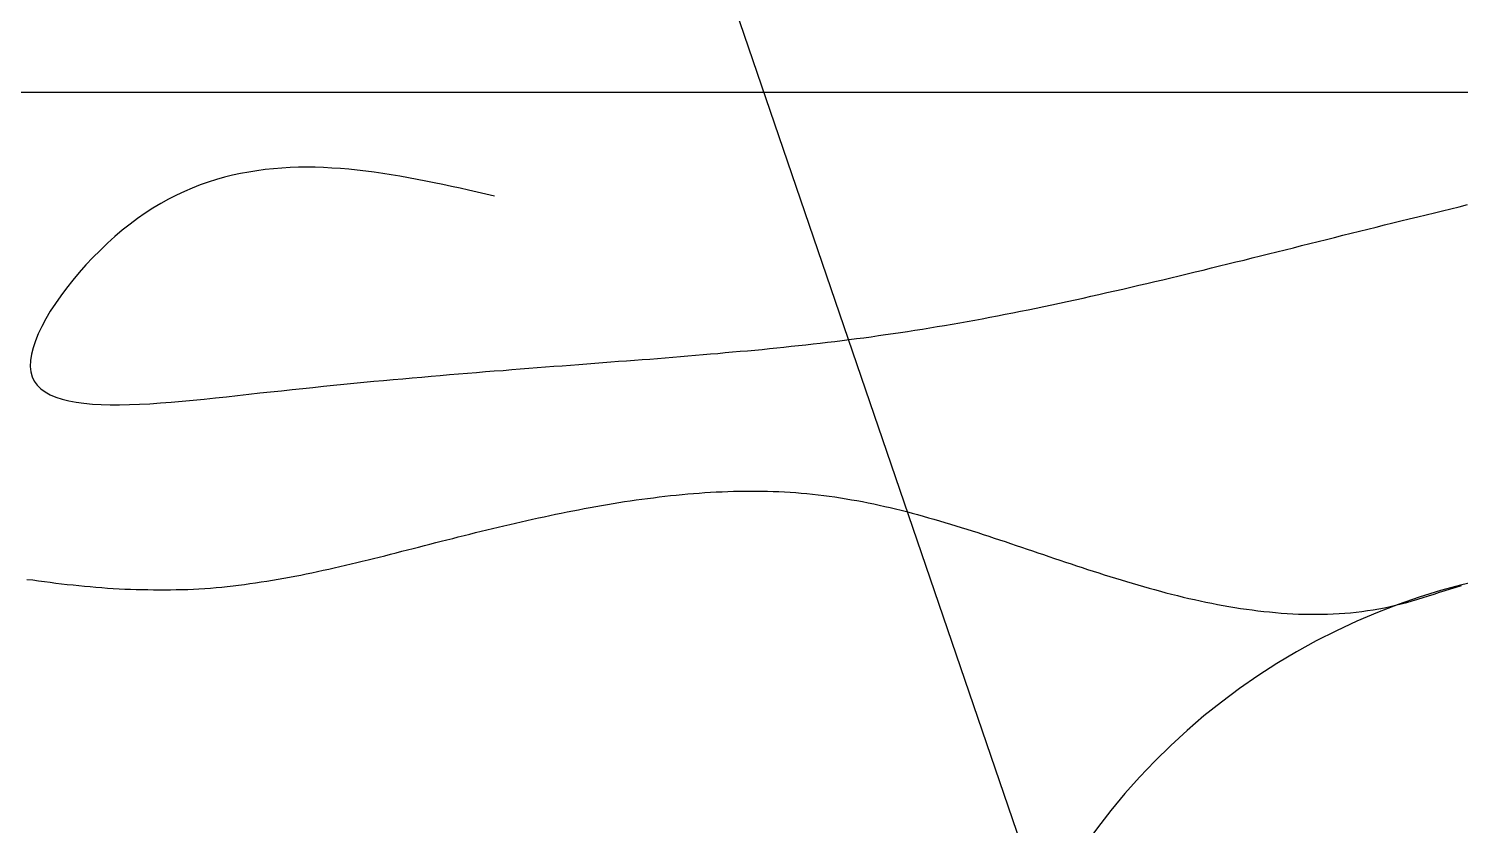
# Model space of a CAD drawing. Extents: x 443 to 1217, y -1921 to -677.
# Drawn here: x 673.71 to 683.23, y -875.14 to -869.84 of the extents above; entities that cross this region are included whole.
import ezdxf

# ---------------------------------------------------------------- set-up
doc = ezdxf.new("R2010")
doc.units = 0
doc.header["$MEASUREMENT"] = 0
doc.layers.get('0').update_dxf_attribs({"linetype": 'CONTINUOUS'})
for name, color, linetype in [('1', 7, 'CONTINUOUS'), ('3', 8, 'CONTINUOUS'), ('6', 7, 'CONTINUOUS')]:
    doc.layers.add(name, color=color, linetype=linetype)

msp = doc.modelspace()

# ---------------------------------------------------------------- linework, layer by layer
at = {"color": 7, "linetype": 'Continuous'}
msp.add_line((681.5951, -879.0125), (675.0879, -860.0099), dxfattribs=at)
at = {"layer": '1', "color": 7}
for p, q in [((675.0091, -870.8307), (674.9557, -870.846)), ((675.0625, -870.8177), (675.0091, -870.8307)), ((675.117, -870.8057), (675.0625, -870.8177)), ((675.1715, -870.7959), (675.117, -870.8057)), ((675.226, -870.7871), (675.1715, -870.7959)), ((675.2805, -870.7795), (675.226, -870.7871)), ((675.3349, -870.7741), (675.2805, -870.7795)), ((675.3905, -870.7697), (675.3349, -870.7741)), ((675.4461, -870.7664), (675.3905, -870.7697)), ((675.5017, -870.7643), (675.4461, -870.7664)), ((675.5573, -870.7643), (675.5017, -870.7643)), ((675.6128, -870.7643), (675.5573, -870.7643)), ((675.6684, -870.7664), (675.6128, -870.7643)), ((675.7251, -870.7697), (675.6684, -870.7664)), ((675.7807, -870.773), (675.7251, -870.7697)), ((675.8374, -870.7773), (675.7807, -870.773)), ((675.8929, -870.7839), (675.8374, -870.7773)), ((675.9496, -870.7904), (675.8929, -870.7839)), ((676.0063, -870.798), (675.9496, -870.7904)), ((676.0629, -870.8057), (676.0063, -870.798)), ((676.1196, -870.8144), (676.0629, -870.8057)), ((676.1774, -870.8242), (676.1196, -870.8144)), ((676.234, -870.834), (676.1774, -870.8242)), ((676.2907, -870.8449), (676.234, -870.834)), ((674.7432, -870.9256), (674.6898, -870.9506)), ((674.7955, -870.9027), (674.7432, -870.9256)), ((674.8489, -870.882), (674.7955, -870.9027)), ((674.9012, -870.8634), (674.8489, -870.882)), ((674.9557, -870.846), (674.9012, -870.8634)), ((676.3485, -870.8558), (676.2907, -870.8449)), ((676.4052, -870.8678), (676.3485, -870.8558)), ((676.4629, -870.8798), (676.4052, -870.8678)), ((676.5196, -870.8918), (676.4629, -870.8798)), ((676.5773, -870.9038), (676.5196, -870.8918)), ((676.634, -870.9168), (676.5773, -870.9038)), ((676.6918, -870.9299), (676.634, -870.9168)), ((676.7484, -870.943), (676.6918, -870.9299)), ((674.5862, -871.0062), (674.5339, -871.0367)), ((674.6375, -870.9768), (674.5862, -871.0062)), ((674.6898, -870.9506), (674.6375, -870.9768)), ((676.8062, -870.9561), (676.7484, -870.943)), ((683.1697, -871.04), (683.2253, -871.0269)), ((683.2253, -871.0269), (683.2809, -871.0127)), ((674.4315, -871.1054), (674.3813, -871.1435)), ((674.4827, -871.0705), (674.4315, -871.1054)), ((674.5339, -871.0367), (674.4827, -871.0705)), ((682.7828, -871.1348), (682.8373, -871.1206)), ((682.8373, -871.1206), (682.8929, -871.1076)), ((682.8929, -871.1076), (682.9485, -871.0934)), ((682.9485, -871.0934), (683.004, -871.0803)), ((683.004, -871.0803), (683.0596, -871.0672)), ((683.0596, -871.0672), (683.1141, -871.0531)), ((683.1141, -871.0531), (683.1697, -871.04)), ((674.3301, -871.1828), (674.28, -871.2253)), ((674.3813, -871.1435), (674.3301, -871.1828)), ((682.3959, -871.2307), (682.4515, -871.2165)), ((682.4515, -871.2165), (682.506, -871.2035)), ((682.506, -871.2035), (682.5616, -871.1893)), ((682.5616, -871.1893), (682.6172, -871.1762)), ((682.6172, -871.1762), (682.6716, -871.162)), ((682.6716, -871.162), (682.7272, -871.1479)), ((682.7272, -871.1479), (682.7828, -871.1348)), ((674.1819, -871.3168), (674.134, -871.3648)), ((674.2309, -871.2699), (674.1819, -871.3168)), ((674.28, -871.2253), (674.2309, -871.2699)), ((682.0123, -871.3266), (682.0668, -871.3124)), ((682.0668, -871.3124), (682.1213, -871.2994)), ((682.1213, -871.2994), (682.1758, -871.2852)), ((682.1758, -871.2852), (682.2314, -871.2721)), ((682.2314, -871.2721), (682.2858, -871.258)), ((682.2858, -871.258), (682.3414, -871.2449)), ((682.3414, -871.2449), (682.3959, -871.2307)), ((674.134, -871.3648), (674.0882, -871.4138)), ((681.6298, -871.4203), (681.6843, -871.4073)), ((681.6843, -871.4073), (681.7388, -871.3942)), ((681.7388, -871.3942), (681.7932, -871.3811)), ((681.7932, -871.3811), (681.8477, -871.3669)), ((681.8477, -871.3669), (681.9022, -871.3539)), ((681.9022, -871.3539), (681.9567, -871.3397)), ((681.9567, -871.3397), (682.0123, -871.3266)), ((674.0424, -871.4639), (673.9999, -871.5152)), ((674.0882, -871.4138), (674.0424, -871.4639)), ((681.2527, -871.5119), (681.3061, -871.4988)), ((681.3061, -871.4988), (681.3606, -871.4857)), ((681.3606, -871.4857), (681.414, -871.4726)), ((681.414, -871.4726), (681.4685, -871.4607)), ((681.4685, -871.4607), (681.5219, -871.4476)), ((681.5219, -871.4476), (681.5764, -871.4334)), ((681.5764, -871.4334), (681.6298, -871.4203)), ((673.9585, -871.5675), (673.9203, -871.6187)), ((673.9999, -871.5152), (673.9585, -871.5675)), ((680.8277, -871.61), (680.88, -871.598)), ((680.88, -871.598), (680.9334, -871.586)), ((680.9334, -871.586), (680.9857, -871.574)), ((680.9857, -871.574), (681.0391, -871.562)), ((681.0391, -871.562), (681.0925, -871.5489)), ((681.0925, -871.5489), (681.1459, -871.5369)), ((681.1459, -871.5369), (681.1993, -871.5239)), ((681.1993, -871.5239), (681.2527, -871.5119)), ((673.8844, -871.671), (673.8506, -871.7222)), ((673.9203, -871.6187), (673.8844, -871.671)), ((680.4103, -871.7004), (680.4615, -871.6895)), ((680.4615, -871.6895), (680.5138, -871.6786)), ((680.5138, -871.6786), (680.565, -871.6677)), ((680.565, -871.6677), (680.6173, -871.6568)), ((680.6173, -871.6568), (680.6696, -871.6448)), ((680.6696, -871.6448), (680.7219, -871.6339)), ((680.7219, -871.6339), (680.7743, -871.622)), ((680.7743, -871.622), (680.8277, -871.61)), ((673.8212, -871.7724), (673.7939, -871.8225)), ((673.8506, -871.7222), (673.8212, -871.7724)), ((679.9013, -871.7985), (679.9514, -871.7898)), ((679.9514, -871.7898), (680.0016, -871.78)), ((680.0016, -871.78), (680.0517, -871.7713)), ((680.0517, -871.7713), (680.1029, -871.7615)), ((680.1029, -871.7615), (680.1531, -871.7516)), ((680.1531, -871.7516), (680.2043, -871.7418)), ((680.2043, -871.7418), (680.2555, -871.732)), ((680.2555, -871.732), (680.3067, -871.7211)), ((680.3067, -871.7211), (680.3579, -871.7113)), ((680.3579, -871.7113), (680.4103, -871.7004)), ((673.771, -871.8715), (673.7514, -871.9184)), ((673.7939, -871.8225), (673.771, -871.8715)), ((679.3117, -871.8911), (679.3608, -871.8835)), ((679.3608, -871.8835), (679.4087, -871.877)), ((679.4087, -871.877), (679.4578, -871.8704)), ((679.4578, -871.8704), (679.5068, -871.8628)), ((679.5068, -871.8628), (679.5547, -871.8552)), ((679.5547, -871.8552), (679.6038, -871.8475)), ((679.6038, -871.8475), (679.6528, -871.8399)), ((679.6528, -871.8399), (679.703, -871.8323)), ((679.703, -871.8323), (679.752, -871.8236)), ((679.752, -871.8236), (679.801, -871.8159)), ((679.801, -871.8159), (679.8512, -871.8072)), ((679.8512, -871.8072), (679.9013, -871.7985)), ((673.7362, -871.9642), (673.7253, -872.0078)), ((673.7514, -871.9184), (673.7362, -871.9642)), ((678.4889, -871.9838), (678.5379, -871.9794)), ((678.5379, -871.9794), (678.587, -871.9751)), ((678.587, -871.9751), (678.6349, -871.9696)), ((678.6349, -871.9696), (678.684, -871.9652)), ((678.684, -871.9652), (678.7319, -871.9598)), ((678.7319, -871.9598), (678.781, -871.9544)), ((678.781, -871.9544), (678.8289, -871.95)), ((678.8289, -871.95), (678.8769, -871.9445)), ((678.8769, -871.9445), (678.9259, -871.9391)), ((678.9259, -871.9391), (678.9739, -871.9336)), ((678.9739, -871.9336), (679.0218, -871.9271)), ((679.0218, -871.9271), (679.0709, -871.9217)), ((679.0709, -871.9217), (679.1188, -871.9162)), ((679.1188, -871.9162), (679.1668, -871.9097)), ((679.1668, -871.9097), (679.2147, -871.9031)), ((679.2147, -871.9031), (679.2638, -871.8977)), ((679.2638, -871.8977), (679.3117, -871.8911)), ((673.7187, -872.0492), (673.7176, -872.0884)), ((673.7253, -872.0078), (673.7187, -872.0492)), ((677.3119, -872.0797), (677.3664, -872.0753)), ((677.3664, -872.0753), (677.4198, -872.071)), ((677.4198, -872.071), (677.4732, -872.0677)), ((677.4732, -872.0677), (677.5266, -872.0633)), ((677.5266, -872.0633), (677.58, -872.059)), ((677.58, -872.059), (677.6323, -872.0546)), ((677.6323, -872.0546), (677.6846, -872.0513)), ((677.6846, -872.0513), (677.7369, -872.047)), ((677.7369, -872.047), (677.7881, -872.0426)), ((677.7881, -872.0426), (677.8394, -872.0394)), ((677.8394, -872.0394), (677.8906, -872.035)), ((677.8906, -872.035), (677.9418, -872.0306)), ((677.9418, -872.0306), (677.993, -872.0274)), ((677.993, -872.0274), (678.0432, -872.023)), ((678.0432, -872.023), (678.0933, -872.0187)), ((678.0933, -872.0187), (678.1434, -872.0143)), ((678.1434, -872.0143), (678.1936, -872.0099)), ((678.1936, -872.0099), (678.2437, -872.0056)), ((678.2437, -872.0056), (678.2927, -872.0023)), ((678.2927, -872.0023), (678.3418, -871.9969)), ((678.3418, -871.9969), (678.3908, -871.9925)), ((678.3908, -871.9925), (678.4399, -871.9881)), ((678.4399, -871.9881), (678.4889, -871.9838)), ((673.7176, -872.0884), (673.7209, -872.1244)), ((673.7209, -872.1244), (673.7296, -872.1571)), ((673.7296, -872.1571), (673.7438, -872.1876)), ((676.1327, -872.1756), (676.1959, -872.1701)), ((676.1959, -872.1701), (676.2591, -872.1647)), ((676.2591, -872.1647), (676.3223, -872.1592)), ((676.3223, -872.1592), (676.3844, -872.1538)), ((676.3844, -872.1538), (676.4455, -872.1483)), ((676.4455, -872.1483), (676.5065, -872.1429)), ((676.5065, -872.1429), (676.5675, -872.1385)), ((676.5675, -872.1385), (676.6275, -872.1331)), ((676.6275, -872.1331), (676.6874, -872.1287)), ((676.6874, -872.1287), (676.7463, -872.1233)), ((676.7463, -872.1233), (676.804, -872.1189)), ((676.804, -872.1189), (676.8629, -872.1146)), ((676.8629, -872.1146), (676.9206, -872.1091)), ((676.9206, -872.1091), (676.9773, -872.1047)), ((676.9773, -872.1047), (677.034, -872.1004)), ((677.034, -872.1004), (677.0907, -872.096)), ((677.0907, -872.096), (677.1462, -872.0917)), ((677.1462, -872.0917), (677.2018, -872.0873)), ((677.2018, -872.0873), (677.2563, -872.084)), ((677.2563, -872.084), (677.3119, -872.0797)), ((673.7438, -872.1876), (673.7634, -872.2137)), ((673.7634, -872.2137), (673.7874, -872.2377)), ((673.7874, -872.2377), (673.8157, -872.2584)), ((673.8157, -872.2584), (673.8495, -872.2769)), ((675.1715, -872.2737), (675.2445, -872.265)), ((675.2445, -872.265), (675.3164, -872.2573)), ((675.3164, -872.2573), (675.3883, -872.2497)), ((675.3883, -872.2497), (675.4592, -872.2421)), ((675.4592, -872.2421), (675.53, -872.2344)), ((675.53, -872.2344), (675.5987, -872.2279)), ((675.5987, -872.2279), (675.6684, -872.2203)), ((675.6684, -872.2203), (675.736, -872.2137)), ((675.736, -872.2137), (675.8036, -872.2072)), ((675.8036, -872.2072), (675.8711, -872.2007)), ((675.8711, -872.2007), (675.9365, -872.1941)), ((675.9365, -872.1941), (676.003, -872.1876)), ((676.003, -872.1876), (676.0673, -872.1821)), ((676.0673, -872.1821), (676.1327, -872.1756)), ((673.8495, -872.2769), (673.8877, -872.2933)), ((673.8877, -872.2933), (673.9291, -872.3064)), ((673.9291, -872.3064), (673.9738, -872.3173)), ((673.9738, -872.3173), (674.0228, -872.3271)), ((674.0228, -872.3271), (674.0751, -872.3336)), ((674.0751, -872.3336), (674.1307, -872.3391)), ((674.1307, -872.3391), (674.1884, -872.3423)), ((674.1884, -872.3423), (674.2495, -872.3434)), ((674.2495, -872.3434), (674.3116, -872.3434)), ((674.3116, -872.3434), (674.377, -872.3423)), ((674.377, -872.3423), (674.4446, -872.3401)), ((674.4446, -872.3401), (674.5132, -872.3369)), ((674.5132, -872.3369), (674.5841, -872.3314)), ((674.5841, -872.3314), (674.6549, -872.326)), ((674.6549, -872.326), (674.7279, -872.3205)), ((674.7279, -872.3205), (674.8009, -872.3129)), ((674.8009, -872.3129), (674.875, -872.3053)), ((674.875, -872.3053), (674.9491, -872.2976)), ((674.9491, -872.2976), (675.0233, -872.29)), ((675.0233, -872.29), (675.0974, -872.2813)), ((675.0974, -872.2813), (675.1715, -872.2737)), ((678.0541, -872.9396), (678.0922, -872.9363)), ((678.0922, -872.9363), (678.1303, -872.933)), ((678.1303, -872.933), (678.1685, -872.9308)), ((678.1685, -872.9308), (678.2066, -872.9276)), ((678.2066, -872.9276), (678.2437, -872.9254)), ((678.2437, -872.9254), (678.2818, -872.9232)), ((678.2818, -872.9232), (678.32, -872.9221)), ((678.32, -872.9221), (678.3581, -872.9199)), ((678.3581, -872.9199), (678.3963, -872.9188)), ((678.3963, -872.9188), (678.4333, -872.9178)), ((678.4333, -872.9178), (678.4715, -872.9178)), ((678.4715, -872.9178), (678.5096, -872.9178)), ((678.5096, -872.9178), (678.5477, -872.9178)), ((678.5477, -872.9178), (678.5848, -872.9178)), ((678.5848, -872.9178), (678.6229, -872.9188)), ((678.6229, -872.9188), (678.66, -872.9199)), ((678.66, -872.9199), (678.6981, -872.921)), ((678.6981, -872.921), (678.7352, -872.9232)), ((678.7352, -872.9232), (678.7733, -872.9254)), ((678.7733, -872.9254), (678.8104, -872.9276)), ((678.8104, -872.9276), (678.8474, -872.9308)), ((678.8474, -872.9308), (678.8845, -872.9341)), ((678.8845, -872.9341), (678.9226, -872.9374)), ((677.4034, -873.0333), (677.4427, -873.0267)), ((677.4427, -873.0267), (677.4808, -873.0191)), ((677.4808, -873.0191), (677.519, -873.0126)), ((677.519, -873.0126), (677.5571, -873.006)), ((677.5571, -873.006), (677.5952, -872.9995)), ((677.5952, -872.9995), (677.6334, -872.993)), ((677.6334, -872.993), (677.6715, -872.9875)), ((677.6715, -872.9875), (677.7097, -872.9821)), ((677.7097, -872.9821), (677.7478, -872.9766)), ((677.7478, -872.9766), (677.787, -872.9712)), ((677.787, -872.9712), (677.8252, -872.9657)), ((677.8252, -872.9657), (677.8633, -872.9613)), ((677.8633, -872.9613), (677.9015, -872.9559)), ((677.9015, -872.9559), (677.9396, -872.9515)), ((677.9396, -872.9515), (677.9778, -872.9472)), ((677.9778, -872.9472), (678.0159, -872.9439)), ((678.0159, -872.9439), (678.0541, -872.9396)), ((678.9226, -872.9374), (678.9597, -872.9417)), ((678.9597, -872.9417), (678.9968, -872.9461)), ((678.9968, -872.9461), (679.0338, -872.9505)), ((679.0338, -872.9505), (679.0709, -872.9559)), ((679.0709, -872.9559), (679.1079, -872.9613)), ((679.1079, -872.9613), (679.145, -872.9679)), ((679.145, -872.9679), (679.182, -872.9744)), ((679.182, -872.9744), (679.218, -872.981)), ((679.218, -872.981), (679.255, -872.9875)), ((679.255, -872.9875), (679.2921, -872.9951)), ((679.2921, -872.9951), (679.3292, -873.0028)), ((679.3292, -873.0028), (679.3651, -873.0104)), ((679.3651, -873.0104), (679.4022, -873.0191)), ((679.4022, -873.0191), (679.4392, -873.0267)), ((679.4392, -873.0267), (679.4752, -873.0355)), ((676.9457, -873.1303), (676.9838, -873.1216)), ((676.9838, -873.1216), (677.022, -873.1128)), ((677.022, -873.1128), (677.0601, -873.1041)), ((677.0601, -873.1041), (677.0983, -873.0954)), ((677.0983, -873.0954), (677.1364, -873.0878)), ((677.1364, -873.0878), (677.1746, -873.0791)), ((677.1746, -873.0791), (677.2127, -873.0714)), ((677.2127, -873.0714), (677.2509, -873.0638)), ((677.2509, -873.0638), (677.289, -873.0551)), ((677.289, -873.0551), (677.3271, -873.0485)), ((677.3271, -873.0485), (677.3653, -873.0409)), ((677.3653, -873.0409), (677.4034, -873.0333)), ((679.4752, -873.0355), (679.5122, -873.0453)), ((679.5122, -873.0453), (679.5482, -873.054)), ((679.5482, -873.054), (679.5853, -873.0638)), ((679.5853, -873.0638), (679.6212, -873.0736)), ((679.6212, -873.0736), (679.6583, -873.0834)), ((679.6583, -873.0834), (679.6942, -873.0943)), ((679.6942, -873.0943), (679.7302, -873.1041)), ((679.7302, -873.1041), (679.7673, -873.115)), ((679.7673, -873.115), (679.8032, -873.1259)), ((679.8032, -873.1259), (679.8403, -873.1368)), ((676.5283, -873.2316), (676.5654, -873.2218)), ((676.5654, -873.2218), (676.6035, -873.212)), ((676.6035, -873.212), (676.6416, -873.2033)), ((676.6416, -873.2033), (676.6798, -873.1935)), ((676.6798, -873.1935), (676.7168, -873.1848)), ((676.7168, -873.1848), (676.755, -873.175)), ((676.755, -873.175), (676.7931, -873.1662)), ((676.7931, -873.1662), (676.8313, -873.1564)), ((676.8313, -873.1564), (676.8694, -873.1477)), ((676.8694, -873.1477), (676.9076, -873.139)), ((676.9076, -873.139), (676.9457, -873.1303)), ((679.8403, -873.1368), (679.8762, -873.1477)), ((679.8762, -873.1477), (679.9122, -873.1586)), ((679.9122, -873.1586), (679.9493, -873.1706)), ((679.9493, -873.1706), (679.9852, -873.1826)), ((679.9852, -873.1826), (680.0212, -873.1935)), ((680.0212, -873.1935), (680.0582, -873.2055)), ((680.0582, -873.2055), (680.0942, -873.2175)), ((680.0942, -873.2175), (680.1313, -873.2294)), ((676.1894, -873.3177), (676.2264, -873.309)), ((676.2264, -873.309), (676.2646, -873.2992)), ((676.2646, -873.2992), (676.3016, -873.2894)), ((676.3016, -873.2894), (676.3398, -873.2796)), ((676.3398, -873.2796), (676.3768, -873.2698)), ((676.3768, -873.2698), (676.415, -873.26)), ((676.415, -873.26), (676.452, -873.2502)), ((676.452, -873.2502), (676.4902, -873.2414)), ((676.4902, -873.2414), (676.5283, -873.2316)), ((680.1313, -873.2294), (680.1672, -873.2414)), ((680.1672, -873.2414), (680.2032, -873.2534)), ((680.2032, -873.2534), (680.2402, -873.2654)), ((680.2402, -873.2654), (680.2762, -873.2785)), ((680.2762, -873.2785), (680.3133, -873.2905)), ((680.3133, -873.2905), (680.3492, -873.3025)), ((680.3492, -873.3025), (680.3863, -873.3155)), ((680.3863, -873.3155), (680.4222, -873.3275)), ((675.7774, -873.4191), (675.8156, -873.4104)), ((675.8156, -873.4104), (675.8526, -873.4016)), ((675.8526, -873.4016), (675.8897, -873.3929)), ((675.8897, -873.3929), (675.9267, -873.3842)), ((675.9267, -873.3842), (675.9649, -873.3744)), ((675.9649, -873.3744), (676.0019, -873.3657)), ((676.0019, -873.3657), (676.039, -873.3559)), ((676.039, -873.3559), (676.0771, -873.3471)), ((676.0771, -873.3471), (676.1142, -873.3373)), ((676.1142, -873.3373), (676.1512, -873.3275)), ((676.1512, -873.3275), (676.1894, -873.3177)), ((680.4222, -873.3275), (680.4593, -873.3395)), ((680.4593, -873.3395), (680.4953, -873.3526)), ((680.4953, -873.3526), (680.5323, -873.3646)), ((680.5323, -873.3646), (680.5683, -873.3777)), ((680.5683, -873.3777), (680.6053, -873.3897)), ((680.6053, -873.3897), (680.6424, -873.4016)), ((680.6424, -873.4016), (680.6784, -873.4136)), ((673.6958, -873.5041), (673.734, -873.5084)), ((675.3295, -873.5095), (675.3665, -873.503)), ((675.3665, -873.503), (675.4047, -873.4965)), ((675.4047, -873.4965), (675.4417, -873.4899)), ((675.4417, -873.4899), (675.4788, -873.4834)), ((675.4788, -873.4834), (675.5169, -873.4757)), ((675.5169, -873.4757), (675.554, -873.4681)), ((675.554, -873.4681), (675.5911, -873.4605)), ((675.5911, -873.4605), (675.6281, -873.4529)), ((675.6281, -873.4529), (675.6662, -873.4441)), ((675.6662, -873.4441), (675.7033, -873.4365)), ((675.7033, -873.4365), (675.7404, -873.4278)), ((675.7404, -873.4278), (675.7774, -873.4191)), ((680.6784, -873.4136), (680.7154, -873.4256)), ((680.7154, -873.4256), (680.7525, -873.4376)), ((680.7525, -873.4376), (680.7895, -873.4496)), ((680.7895, -873.4496), (680.8266, -873.4616)), ((680.8266, -873.4616), (680.8636, -873.4736)), ((680.8636, -873.4736), (680.9007, -873.4856)), ((680.9007, -873.4856), (680.9377, -873.4965)), ((680.9377, -873.4965), (680.9748, -873.5084)), ((673.734, -873.5084), (673.7721, -873.5139)), ((673.7721, -873.5139), (673.8114, -873.5193)), ((673.8114, -873.5193), (673.8495, -873.5237)), ((673.8495, -873.5237), (673.8877, -873.5291)), ((673.8877, -873.5291), (673.9258, -873.5335)), ((673.9258, -873.5335), (673.9639, -873.5379)), ((673.9639, -873.5379), (674.0021, -873.5411)), ((674.0021, -873.5411), (674.0402, -873.5455)), ((674.0402, -873.5455), (674.0784, -873.5488)), ((674.0784, -873.5488), (674.1165, -873.552)), ((674.1165, -873.552), (674.1547, -873.5553)), ((674.1547, -873.5553), (674.1928, -873.5586)), ((674.1928, -873.5586), (674.2309, -873.5618)), ((674.2309, -873.5618), (674.2702, -873.564)), ((674.2702, -873.564), (674.3083, -873.5662)), ((674.3083, -873.5662), (674.3465, -873.5684)), ((674.3465, -873.5684), (674.3846, -873.5695)), ((674.3846, -873.5695), (674.4228, -873.5717)), ((674.4228, -873.5717), (674.4609, -873.5727)), ((674.4609, -873.5727), (674.499, -873.5727)), ((674.499, -873.5727), (674.5372, -873.5738)), ((674.5372, -873.5738), (674.5753, -873.5738)), ((674.5753, -873.5738), (674.6124, -873.5738)), ((674.6124, -873.5738), (674.6505, -873.5738)), ((674.6505, -873.5738), (674.6887, -873.5727)), ((674.6887, -873.5727), (674.7268, -873.5717)), ((674.7268, -873.5717), (674.765, -873.5706)), ((674.765, -873.5706), (674.8031, -873.5684)), ((674.8031, -873.5684), (674.8402, -873.5662)), ((674.8402, -873.5662), (674.8783, -873.564)), ((674.8783, -873.564), (674.9164, -873.5618)), ((674.9164, -873.5618), (674.9535, -873.5586)), ((674.9535, -873.5586), (674.9916, -873.5553)), ((674.9916, -873.5553), (675.0287, -873.5509)), ((675.0287, -873.5509), (675.0668, -873.5466)), ((675.0668, -873.5466), (675.1039, -873.5422)), ((675.1039, -873.5422), (675.142, -873.5379)), ((675.142, -873.5379), (675.1791, -873.5324)), ((675.1791, -873.5324), (675.2172, -873.527)), ((675.2172, -873.527), (675.2543, -873.5215)), ((675.2543, -873.5215), (675.2924, -873.5161)), ((675.2924, -873.5161), (675.3295, -873.5095)), ((680.9748, -873.5084), (681.0118, -873.5193)), ((681.0118, -873.5193), (681.0489, -873.5302)), ((681.0489, -873.5302), (681.0859, -873.5411)), ((681.0859, -873.5411), (681.1241, -873.552)), ((681.1241, -873.552), (681.1611, -873.5629)), ((681.1611, -873.5629), (681.1982, -873.5727)), ((681.1982, -873.5727), (681.2363, -873.5826)), ((681.2363, -873.5826), (681.2734, -873.5934)), ((681.2734, -873.5934), (681.3115, -873.6022)), ((681.3115, -873.6022), (681.3497, -873.612)), ((683.0215, -873.6131), (683.0585, -873.6022)), ((683.0585, -873.6022), (683.0945, -873.5902)), ((683.0945, -873.5902), (683.1305, -873.5782)), ((683.1305, -873.5782), (683.1675, -873.5673)), ((683.1675, -873.5673), (683.2046, -873.5553)), ((683.2046, -873.5553), (683.2405, -873.5444)), ((681.3497, -873.612), (681.3878, -873.6218)), ((681.3878, -873.6218), (681.4249, -873.6305)), ((681.4249, -873.6305), (681.463, -873.6392)), ((681.463, -873.6392), (681.5012, -873.6468)), ((681.5012, -873.6468), (681.5393, -873.6556)), ((681.5393, -873.6556), (681.5785, -873.6632)), ((681.5785, -873.6632), (681.6167, -873.6708)), ((681.6167, -873.6708), (681.6548, -873.6774)), ((681.6548, -873.6774), (681.693, -873.685)), ((681.693, -873.685), (681.7322, -873.6904)), ((681.7322, -873.6904), (681.7704, -873.697)), ((681.7704, -873.697), (681.8096, -873.7024)), ((682.6902, -873.7003), (682.7272, -873.6926)), ((682.7272, -873.6926), (682.7643, -873.685)), ((682.7643, -873.685), (682.8013, -873.6763)), ((682.8013, -873.6763), (682.8384, -873.6676)), ((682.8384, -873.6676), (682.8754, -873.6577)), ((682.8754, -873.6577), (682.9114, -873.6468)), ((682.9114, -873.6468), (682.9485, -873.636)), ((682.9485, -873.636), (682.9855, -873.6251)), ((682.9855, -873.6251), (683.0215, -873.6131)), ((681.8096, -873.7024), (681.8477, -873.7079)), ((681.8477, -873.7079), (681.8859, -873.7133)), ((681.8859, -873.7133), (681.9251, -873.7177)), ((681.9251, -873.7177), (681.9633, -873.721)), ((681.9633, -873.721), (682.0025, -873.7253)), ((682.0025, -873.7253), (682.0406, -873.7286)), ((682.0406, -873.7286), (682.0799, -873.7308)), ((682.0799, -873.7308), (682.118, -873.7329)), ((682.118, -873.7329), (682.1562, -873.7351)), ((682.1562, -873.7351), (682.1954, -873.7362)), ((682.1954, -873.7362), (682.2335, -873.7362)), ((682.2335, -873.7362), (682.2717, -873.7362)), ((682.2717, -873.7362), (682.3109, -873.7362)), ((682.3109, -873.7362), (682.3491, -873.7351)), ((682.3491, -873.7351), (682.3872, -873.734)), ((682.3872, -873.734), (682.4253, -873.7319)), ((682.4253, -873.7319), (682.4635, -873.7297)), ((682.4635, -873.7297), (682.5016, -873.7264)), ((682.5016, -873.7264), (682.5387, -873.722)), ((682.5387, -873.722), (682.5768, -873.7177)), ((682.5768, -873.7177), (682.615, -873.7122)), ((682.615, -873.7122), (682.652, -873.7068)), ((682.652, -873.7068), (682.6902, -873.7003))]:
    msp.add_line(p, q, dxfattribs=at)
at = {"layer": '3', "color": 3, "linetype": 'Continuous'}
msp.add_arc((684.3218, -877.7883), 4.3827, 356.25101, 181.63029, dxfattribs=at)
at = {"layer": '6', "color": 3, "linetype": 'Continuous'}
msp.add_line((720.0339, -870.2683), (648.6118, -870.2683), dxfattribs=at)

doc.saveas('drawing.dxf')
